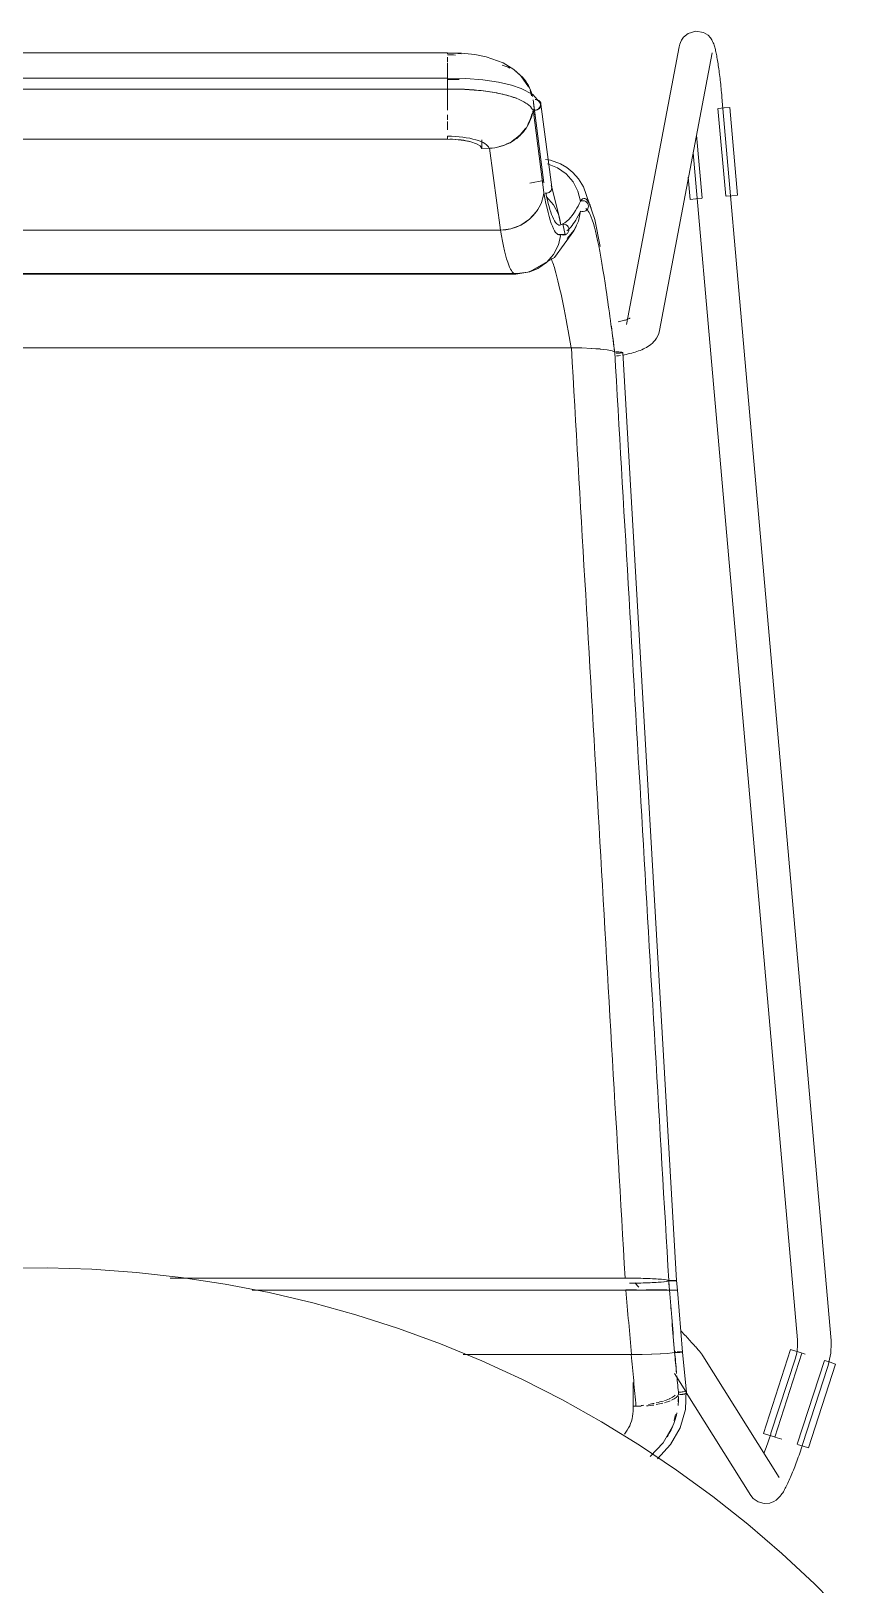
# Model space of a CAD drawing. Header units: millimetres. Extents: x 155927 to 326028, y -36033 to 97293.
# Drawn here: x 220574 to 220865, y 12592 to 13147 of the extents above; entities that cross this region are included whole.
import ezdxf

# ---------------------------------------------------------------- set-up
doc = ezdxf.new("R2010")
doc.units = ezdxf.units.MM
doc.header["$MEASUREMENT"] = 0
doc.layers.add('I-FURN', color=8, linetype='CONTINUOUS', lineweight=9)

msp = doc.modelspace()

# ---------------------------------------------------------------- linework, layer by layer
at = {"layer": 'I-FURN'}
for p, q in [((220808.75, 13146.61), (220811.5, 13147.44)), ((220811.5, 13147.44), (220814.26, 13146.96)), ((220805.61, 13141.85), (220786.8, 13042.56)), ((220805.7, 13142.27), (220805.61, 13141.85)), ((220805.84, 13142.78), (220805.7, 13142.27)), ((220806.05, 13143.4), (220805.84, 13142.78)), ((220806.42, 13144.2), (220806.05, 13143.4)), ((220807.17, 13145.28), (220806.42, 13144.2)), ((220808.75, 13146.61), (220807.17, 13145.28)), ((220814.26, 13146.96), (220815.91, 13145.92)), ((220815.91, 13145.92), (220816.77, 13145.01)), ((220816.77, 13145.01), (220817.25, 13144.31)), ((220817.25, 13144.31), (220817.55, 13143.75)), ((220817.55, 13143.75), (220817.77, 13143.27)), ((220817.77, 13143.27), (220817.94, 13142.84)), ((220817.94, 13142.84), (220818.08, 13142.44)), ((220818.08, 13142.44), (220818.2, 13142.04)), ((220818.2, 13142.04), (220818.32, 13141.65)), ((220722.71, 13139.66), (220427.85, 13139.66)), ((220722.71, 13139.49), (220722.71, 13139.66)), ((220722.71, 13139.66), (220727.74, 13139.55)), ((220722.71, 13139.64), (220722.71, 13139.36)), ((220722.71, 13138.17), (220722.71, 13136.42)), ((220727.74, 13139.55), (220732.56, 13139.04)), ((220732.56, 13139.04), (220736.59, 13138.25)), ((220736.59, 13138.25), (220742.64, 13136.13)), ((220798.59, 13040.32), (220817.4, 13139.61)), ((220818.32, 13141.65), (220818.43, 13141.24)), ((220818.43, 13141.24), (220818.53, 13140.83)), ((220818.53, 13140.83), (220818.63, 13140.4)), ((220818.63, 13140.4), (220818.73, 13139.96)), ((220818.73, 13139.96), (220818.83, 13139.5)), ((220818.83, 13139.5), (220818.92, 13139.02)), ((220818.92, 13139.02), (220819.02, 13138.53)), ((220819.02, 13138.53), (220819.11, 13138.01)), ((220819.11, 13138.01), (220819.2, 13137.48)), ((220819.2, 13137.48), (220819.3, 13136.93)), ((220819.3, 13136.93), (220819.39, 13136.36)), ((220819.39, 13136.36), (220819.48, 13135.77)), ((220722.71, 13136.14), (220722.71, 13133.56)), ((220722.71, 13130.38), (220722.71, 13133.41)), ((220722.71, 13133.39), (220722.71, 13130.38)), ((220742.64, 13136.13), (220746.52, 13133.74)), ((220746.52, 13133.74), (220749, 13131.44)), ((220749, 13131.44), (220751.68, 13127.54)), ((220819.48, 13135.77), (220819.57, 13135.17)), ((220819.57, 13135.17), (220819.66, 13134.55)), ((220819.66, 13134.55), (220819.75, 13133.92)), ((220819.75, 13133.92), (220819.84, 13133.27)), ((220819.84, 13133.27), (220819.93, 13132.61)), ((220819.93, 13132.61), (220820.02, 13131.93)), ((220820.02, 13131.93), (220820.1, 13131.24)), ((220820.1, 13131.24), (220820.19, 13130.54)), ((220722.71, 13130.62), (220427.85, 13130.62)), ((220427.85, 13126.66), (220722.71, 13126.66)), ((220722.71, 13130.62), (220722.71, 13126.67)), ((220722.71, 13130.62), (220729.25, 13130.53)), ((220722.71, 13130.56), (220722.71, 13130.62)), ((220722.71, 13130.36), (220722.71, 13130.56)), ((220722.71, 13130.05), (220722.71, 13130.36)), ((220722.71, 13129.66), (220722.71, 13130.05)), ((220722.71, 13129.21), (220722.71, 13129.66)), ((220722.71, 13128.72), (220722.71, 13129.21)), ((220722.71, 13128.22), (220722.71, 13128.72)), ((220722.71, 13127.75), (220722.71, 13128.22)), ((220722.71, 13127.33), (220722.71, 13127.75)), ((220722.71, 13127), (220722.71, 13127.33)), ((220722.71, 13126.77), (220722.71, 13127)), ((220722.71, 13126.67), (220722.71, 13126.77)), ((220722.71, 13122.88), (220722.71, 13126.69)), ((220722.71, 13126.69), (220722.71, 13122.88)), ((220728.93, 13126.58), (220722.71, 13126.66)), ((220735.49, 13126.05), (220728.93, 13126.58)), ((220729.25, 13130.53), (220735.37, 13130.04)), ((220735.37, 13130.04), (220740.99, 13129.2)), ((220739.51, 13125.46), (220735.49, 13126.05)), ((220743.94, 13124.49), (220739.51, 13125.46)), ((220740.99, 13129.2), (220745.68, 13128.1)), ((220745.68, 13128.1), (220749.14, 13126.94)), ((220749.14, 13126.94), (220753.25, 13124.76)), ((220751.68, 13127.54), (220751.78, 13127.35)), ((220820.19, 13130.54), (220820.27, 13129.83)), ((220820.27, 13129.83), (220820.35, 13129.12)), ((220820.35, 13129.12), (220820.43, 13128.39)), ((220820.43, 13128.39), (220820.51, 13127.66)), ((220820.51, 13127.66), (220820.58, 13126.92)), ((220820.58, 13126.92), (220820.66, 13126.17)), ((220820.66, 13126.17), (220820.73, 13125.43)), ((220820.73, 13125.43), (220820.8, 13124.68)), ((220722.71, 13122.69), (220722.71, 13119.13)), ((220747.38, 13123.4), (220743.94, 13124.49)), ((220753.25, 13124.76), (220755.8, 13121.85)), ((220757.16, 13093.22), (220753.32, 13122.91)), ((220753.47, 13121.72), (220754.09, 13116.95)), ((220760.01, 13091.58), (220756.16, 13121.35)), ((220819.46, 13119.79), (220822.22, 13088.38)), ((220819.59, 13119.8), (220821.65, 13119.98)), ((220820.8, 13124.68), (220820.87, 13123.92)), ((220820.87, 13123.92), (220820.88, 13123.77)), ((220859.83, 12680.44), (220820.88, 13123.77)), ((220821.65, 13119.98), (220823.7, 13120.16)), ((220823.7, 13120.16), (220826.46, 13088.75)), ((220722.71, 13117.5), (220722.71, 13115.66)), ((220722.71, 13115.14), (220722.71, 13112.67)), ((220753.34, 13119.37), (220757.18, 13089.67)), ((220722.71, 13108.82), (220427.85, 13108.82)), ((220427.85, 13108.76), (220722.71, 13108.76)), ((220722.71, 13112.15), (220722.71, 13112.78)), ((220722.71, 13108.76), (220725.74, 13108.65)), ((220725.74, 13108.65), (220728.59, 13108.33)), ((220735.06, 13105.5), (220735.06, 13108.51)), ((220813.78, 13087.63), (220811.79, 13110.24)), ((220728.59, 13108.33), (220731.09, 13107.82)), ((220731.09, 13107.82), (220733.07, 13107.15)), ((220733.07, 13107.15), (220734.42, 13106.36)), ((220734.42, 13106.36), (220735.06, 13105.5)), ((220735.06, 13105.5), (220737.78, 13105.57)), ((220737.78, 13105.57), (220741.64, 13076.29)), ((220810.58, 13103.89), (220847.88, 12679.39)), ((220759.55, 13101.25), (220757.77, 13101.48)), ((220762.07, 13098.51), (220758.56, 13099.92)), ((220763.15, 13099.96), (220759.55, 13101.25)), ((220765.16, 13096.34), (220762.07, 13098.51)), ((220765.42, 13098.62), (220763.15, 13099.96)), ((220767.59, 13096.84), (220765.42, 13098.62)), ((220757.04, 13094), (220752.22, 13093.05)), ((220759.96, 13091.81), (220759.77, 13092.25)), ((220767.64, 13093.51), (220765.16, 13096.34)), ((220769.58, 13094.59), (220767.59, 13096.84)), ((220769.38, 13090.19), (220767.64, 13093.51)), ((220771.4, 13091.77), (220769.58, 13094.59)), ((220808.85, 13095.16), (220809.55, 13087.26)), ((220757.65, 13089.52), (220758.15, 13089.48)), ((220758.15, 13089.48), (220758.64, 13089.56)), ((220760.68, 13085.3), (220758.17, 13088.18)), ((220758.64, 13089.56), (220759.09, 13089.75)), ((220759.09, 13089.75), (220759.48, 13090.05)), ((220759.48, 13090.05), (220759.77, 13090.43)), ((220759.77, 13090.43), (220759.96, 13090.88)), ((220760.03, 13091.34), (220759.96, 13091.81)), ((220759.96, 13090.88), (220760.03, 13091.34)), ((220760, 13091.66), (220762.97, 13080.04)), ((220770.28, 13086.56), (220769.38, 13090.19)), ((220770.28, 13086.56), (220770.75, 13086.73)), ((220770.75, 13086.73), (220770.28, 13086.56)), ((220770.75, 13086.73), (220771.25, 13086.77)), ((220771.25, 13086.77), (220770.75, 13086.73)), ((220771.25, 13086.77), (220771.74, 13086.69)), ((220771.75, 13086.7), (220771.25, 13086.77)), ((220775.39, 13080.05), (220771.4, 13091.77)), ((220771.74, 13086.69), (220772.2, 13086.5)), ((220772.2, 13086.5), (220771.75, 13086.7)), ((220772.2, 13086.5), (220772.59, 13086.19)), ((220772.59, 13086.19), (220772.2, 13086.5)), ((220811.59, 13087.44), (220809.55, 13087.26)), ((220813.65, 13087.62), (220811.59, 13087.44)), ((220824.41, 13088.57), (220822.35, 13088.39)), ((220826.46, 13088.75), (220824.41, 13088.57)), ((220752.07, 13080.17), (220754.55, 13082.91)), ((220762.43, 13081.91), (220760.68, 13085.3)), ((220763.32, 13078.19), (220762.43, 13081.91)), ((220770.33, 13083.08), (220769.54, 13079.47)), ((220769.55, 13079.46), (220770.33, 13083.08)), ((220770.81, 13082.93), (220770.33, 13083.08)), ((220770.33, 13083.08), (220770.81, 13082.92)), ((220771.31, 13082.9), (220770.81, 13082.93)), ((220770.81, 13082.92), (220771.31, 13082.9)), ((220771.8, 13082.99), (220771.31, 13082.9)), ((220771.31, 13082.9), (220771.8, 13082.99)), ((220772.25, 13083.2), (220771.8, 13082.99)), ((220771.8, 13082.99), (220772.25, 13083.19)), ((220772.62, 13083.51), (220772.25, 13083.2)), ((220772.25, 13083.19), (220772.63, 13083.51)), ((220772.59, 13086.19), (220772.89, 13085.8)), ((220772.89, 13085.8), (220772.59, 13086.19)), ((220772.91, 13083.92), (220772.62, 13083.51)), ((220772.63, 13083.51), (220772.92, 13083.91)), ((220772.89, 13085.8), (220773.08, 13085.34)), ((220773.09, 13085.35), (220772.89, 13085.8)), ((220773.1, 13084.37), (220772.91, 13083.92)), ((220772.92, 13083.91), (220773.1, 13084.37)), ((220773.08, 13085.34), (220773.15, 13084.86)), ((220773.16, 13084.86), (220773.09, 13085.35)), ((220773.15, 13084.86), (220773.1, 13084.37)), ((220773.1, 13084.37), (220773.16, 13084.86)), ((220741.64, 13076.29), (220408.92, 13076.29)), ((220408.92, 13076.29), (220741.64, 13076.29)), ((220741.64, 13076.29), (220745.41, 13076.77)), ((220745.41, 13076.77), (220748.95, 13078.09)), ((220748.95, 13078.09), (220752.07, 13080.17)), ((220760.98, 13066.52), (220767.96, 13076.06)), ((220762.97, 13080.04), (220763.29, 13078.18)), ((220763.79, 13078.36), (220763.32, 13078.19)), ((220763.32, 13078.19), (220763.79, 13078.35)), ((220763.79, 13078.35), (220764.29, 13078.39)), ((220764.29, 13078.39), (220763.79, 13078.36)), ((220764.84, 13074.59), (220764, 13078.48)), ((220764.29, 13078.39), (220764.78, 13078.31)), ((220764.78, 13078.31), (220764.29, 13078.39)), ((220764.78, 13078.31), (220765.23, 13078.11)), ((220765.23, 13078.11), (220764.78, 13078.31)), ((220765.23, 13078.11), (220765.61, 13077.79)), ((220765.62, 13077.8), (220765.23, 13078.11)), ((220767.9, 13076.14), (220765.51, 13073.3)), ((220765.51, 13073.3), (220767.91, 13076.14)), ((220765.61, 13077.79), (220765.91, 13077.39)), ((220765.91, 13075.49), (220765.61, 13075.09)), ((220765.91, 13077.39), (220765.62, 13077.8)), ((220765.62, 13075.09), (220765.91, 13075.49)), ((220765.91, 13077.39), (220766.1, 13076.93)), ((220766.1, 13076.93), (220765.91, 13077.39)), ((220766.1, 13075.95), (220765.91, 13075.49)), ((220765.91, 13075.49), (220766.1, 13075.95)), ((220766.1, 13076.93), (220766.16, 13076.44)), ((220766.17, 13076.44), (220766.1, 13076.93)), ((220766.16, 13076.44), (220766.1, 13075.95)), ((220766.1, 13075.95), (220766.17, 13076.44)), ((220769.54, 13079.47), (220767.9, 13076.14)), ((220767.91, 13076.14), (220769.55, 13079.46)), ((220767.96, 13076.06), (220768.85, 13077.81)), ((220777.29, 13070.39), (220775.39, 13080.05)), ((220762.43, 13070.97), (220760.67, 13067.58)), ((220760.68, 13067.58), (220762.43, 13070.97)), ((220762.26, 13074.67), (220765.14, 13074.72)), ((220762.43, 13070.97), (220763.32, 13074.69)), ((220763.79, 13074.53), (220763.32, 13074.69)), ((220763.32, 13074.69), (220763.79, 13074.52)), ((220764.29, 13074.49), (220763.79, 13074.53)), ((220763.79, 13074.52), (220764.29, 13074.49)), ((220764.78, 13074.57), (220764.29, 13074.49)), ((220764.29, 13074.49), (220764.78, 13074.57)), ((220765.23, 13074.77), (220764.78, 13074.57)), ((220764.78, 13074.57), (220765.23, 13074.77)), ((220765.61, 13075.09), (220765.23, 13074.77)), ((220765.23, 13074.77), (220765.62, 13075.09)), ((220752.32, 13061.41), (220760.98, 13066.52)), ((220758.17, 13064.71), (220755.03, 13062.54)), ((220755.03, 13062.53), (220758.17, 13064.7)), ((220760.67, 13067.58), (220758.17, 13064.71)), ((220758.17, 13064.7), (220760.68, 13067.58)), ((220747.67, 13060.7), (220402.89, 13060.7)), ((220402.89, 13060.7), (220747.67, 13060.7)), ((220403.43, 13060.54), (220708.23, 13060.54)), ((220708.23, 13060.54), (220747.13, 13060.54)), ((220747.13, 13060.54), (220752.17, 13061.34)), ((220751.46, 13061.17), (220747.67, 13060.7)), ((220747.67, 13060.7), (220751.46, 13061.17)), ((220755.03, 13062.54), (220751.46, 13061.17)), ((220751.46, 13061.17), (220755.03, 13062.53)), ((220752.17, 13061.34), (220755.35, 13062.71)), ((220784.25, 13043.58), (220783.76, 13043.49)), ((220784.72, 13043.68), (220784.25, 13043.58)), ((220785.16, 13043.79), (220784.72, 13043.68)), ((220785.59, 13043.89), (220785.16, 13043.79)), ((220785.98, 13044), (220785.59, 13043.89)), ((220786.35, 13044.11), (220785.98, 13044)), ((220786.68, 13044.22), (220786.35, 13044.11)), ((220786.99, 13044.32), (220786.68, 13044.22)), ((220787.25, 13044.42), (220786.99, 13044.32)), ((220787.49, 13044.52), (220787.25, 13044.42)), ((220787.68, 13044.61), (220787.49, 13044.52)), ((220787.83, 13044.68), (220787.68, 13044.61)), ((220787.92, 13044.73), (220787.83, 13044.68)), ((220787.99, 13044.77), (220787.92, 13044.73)), ((220788.02, 13044.79), (220787.99, 13044.77)), ((220796.54, 13036.37), (220796.01, 13035.85)), ((220797.05, 13036.96), (220796.54, 13036.37)), ((220797.53, 13037.65), (220797.05, 13036.96)), ((220797.97, 13038.44), (220797.53, 13037.65)), ((220798.33, 13039.34), (220797.97, 13038.44)), ((220798.59, 13040.32), (220798.33, 13039.34)), ((220766.98, 13034.19), (220383.58, 13034.19)), ((220383.58, 13034.19), (220767.06, 13034.19)), ((220770.75, 13034.14), (220766.98, 13034.19)), ((220767.06, 13034.19), (220770.75, 13034.14)), ((220774.28, 13033.98), (220770.75, 13034.14)), ((220770.81, 13034.13), (220774.29, 13033.98)), ((220777.39, 13033.74), (220774.28, 13033.98)), ((220774.33, 13033.98), (220777.39, 13033.75)), ((220779.88, 13033.43), (220777.39, 13033.74)), ((220777.42, 13033.74), (220779.88, 13033.43)), ((220781.63, 13033.07), (220779.88, 13033.43)), ((220779.89, 13033.43), (220781.63, 13033.07)), ((220781.63, 13033.07), (220782.53, 13032.67)), ((220782.53, 13032.67), (220781.63, 13033.07)), ((220783, 13032.68), (220782.53, 13032.67)), ((220782.53, 13032.67), (220783, 13032.68)), ((220783.5, 13032.69), (220783, 13032.68)), ((220783, 13032.68), (220783.5, 13032.69)), ((220783.04, 13032.27), (220783.54, 13032.26)), ((220783.54, 13032.26), (220783.04, 13032.27)), ((220783.87, 13031.34), (220783.15, 13031.25)), ((220783.99, 13032.68), (220783.5, 13032.69)), ((220783.5, 13032.69), (220783.99, 13032.68)), ((220783.54, 13032.26), (220784.03, 13032.27)), ((220784.03, 13032.27), (220783.54, 13032.26)), ((220784.59, 13031.45), (220783.87, 13031.34)), ((220784.44, 13032.66), (220783.99, 13032.68)), ((220783.99, 13032.68), (220784.45, 13032.66)), ((220784.03, 13032.27), (220784.48, 13032.29)), ((220784.48, 13032.29), (220784.03, 13032.27)), ((220784.83, 13032.62), (220784.44, 13032.66)), ((220784.45, 13032.66), (220784.83, 13032.62)), ((220784.48, 13032.29), (220784.86, 13032.33)), ((220784.86, 13032.33), (220784.48, 13032.29)), ((220785.13, 13032.58), (220784.83, 13032.62)), ((220784.83, 13032.62), (220785.13, 13032.58)), ((220784.86, 13032.33), (220785.15, 13032.37)), ((220785.15, 13032.37), (220784.86, 13032.33)), ((220785.32, 13032.53), (220785.13, 13032.58)), ((220785.13, 13032.58), (220785.33, 13032.53)), ((220785.15, 13032.37), (220785.33, 13032.42)), ((220785.34, 13032.42), (220785.15, 13032.37)), ((220785.99, 13031.69), (220785.29, 13031.57)), ((220785.39, 13032.48), (220785.32, 13032.53)), ((220785.33, 13032.53), (220785.4, 13032.48)), ((220785.33, 13032.42), (220785.39, 13032.48)), ((220785.4, 13032.48), (220785.34, 13032.42)), ((220804.68, 12700.57), (220785.4, 13032.48)), ((220786.67, 13031.83), (220785.99, 13031.69)), ((220787.33, 13031.97), (220786.67, 13031.83)), ((220787.99, 13032.12), (220787.33, 13031.97)), ((220788.63, 13032.29), (220787.99, 13032.12)), ((220789.26, 13032.46), (220788.63, 13032.29)), ((220789.88, 13032.64), (220789.26, 13032.46)), ((220790.48, 13032.84), (220789.88, 13032.64)), ((220791.08, 13033.04), (220790.48, 13032.84)), ((220791.66, 13033.26), (220791.08, 13033.04)), ((220792.23, 13033.5), (220791.66, 13033.26)), ((220792.79, 13033.75), (220792.23, 13033.5)), ((220793.34, 13034.02), (220792.79, 13033.75)), ((220793.88, 13034.31), (220793.34, 13034.02)), ((220794.42, 13034.63), (220793.88, 13034.31)), ((220794.95, 13034.99), (220794.42, 13034.63)), ((220795.48, 13035.39), (220794.95, 13034.99)), ((220796.01, 13035.85), (220795.48, 13035.39)), ((220579.6, 12705.13), (220563.6, 12704.99)), ((220595.59, 12704.64), (220579.6, 12705.13)), ((220611.55, 12703.51), (220595.59, 12704.64)), ((220627.45, 12701.74), (220611.55, 12703.51)), ((220786.23, 12701.46), (220623.63, 12701.46)), ((220623.63, 12701.46), (220786.23, 12701.46)), ((220643.27, 12699.34), (220627.45, 12701.74)), ((220658.98, 12696.3), (220643.27, 12699.34)), ((220790.02, 12701.43), (220786.23, 12701.46)), ((220787.77, 12699.68), (220790.02, 12699.7)), ((220791.19, 12698.29), (220789.72, 12699.82)), ((220793.58, 12701.36), (220790.02, 12701.43)), ((220790.02, 12699.7), (220793.57, 12699.78)), ((220793.57, 12699.78), (220796.69, 12699.9)), ((220796.71, 12701.23), (220793.58, 12701.36)), ((220796.69, 12699.9), (220799.19, 12700.07)), ((220799.21, 12701.07), (220796.71, 12701.23)), ((220799.19, 12700.07), (220800.94, 12700.26)), ((220800.96, 12700.88), (220799.21, 12701.07)), ((220800.94, 12700.26), (220801.84, 12700.47)), ((220801.85, 12700.67), (220800.96, 12700.88)), ((220801.84, 12700.47), (220802.31, 12700.46)), ((220802.32, 12700.68), (220801.85, 12700.67)), ((220802.31, 12700.46), (220802.81, 12700.46)), ((220802.82, 12700.68), (220802.32, 12700.68)), ((220802.81, 12700.46), (220803.3, 12700.46)), ((220803.31, 12700.67), (220802.82, 12700.68)), ((220803.3, 12700.46), (220803.75, 12700.47)), ((220803.76, 12700.66), (220803.31, 12700.67)), ((220803.75, 12700.47), (220804.13, 12700.49)), ((220804.14, 12700.64), (220803.76, 12700.66)), ((220804.13, 12700.49), (220804.43, 12700.51)), ((220804.43, 12700.62), (220804.14, 12700.64)), ((220804.62, 12700.6), (220804.43, 12700.62)), ((220804.43, 12700.51), (220804.62, 12700.54)), ((220804.68, 12700.57), (220804.62, 12700.6)), ((220804.62, 12700.54), (220804.68, 12700.57)), ((220804.69, 12700.57), (220804.96, 12697.21)), ((220786.5, 12697.15), (220652.86, 12697.15)), ((220652.86, 12697.15), (220786.5, 12697.15)), ((220674.55, 12692.64), (220658.98, 12696.3)), ((220689.97, 12688.36), (220674.55, 12692.64)), ((220790.28, 12697.15), (220786.5, 12697.15)), ((220786.5, 12697.15), (220790.28, 12697.15)), ((220786.51, 12697.27), (220790.29, 12697.27)), ((220790.29, 12697.27), (220786.51, 12697.27)), ((220793.85, 12697.15), (220790.28, 12697.15)), ((220790.28, 12697.15), (220793.85, 12697.15)), ((220793.84, 12697.26), (220796.97, 12697.26)), ((220796.97, 12697.26), (220793.85, 12697.26)), ((220796.98, 12697.16), (220793.85, 12697.15)), ((220793.85, 12697.15), (220796.98, 12697.16)), ((220796.97, 12697.26), (220799.46, 12697.24)), ((220799.47, 12697.24), (220796.97, 12697.26)), ((220796.98, 12697.16), (220799.49, 12697.17)), ((220799.48, 12697.17), (220796.99, 12697.16)), ((220799.46, 12697.24), (220801.22, 12697.23)), ((220801.22, 12697.23), (220799.47, 12697.24)), ((220801.23, 12697.19), (220799.49, 12697.17)), ((220799.49, 12697.17), (220801.24, 12697.19)), ((220802.12, 12697.2), (220801.23, 12697.19)), ((220801.24, 12697.19), (220802.12, 12697.2)), ((220802.11, 12697.22), (220802.58, 12697.22)), ((220802.59, 12697.22), (220802.12, 12697.22)), ((220802.59, 12697.2), (220802.12, 12697.2)), ((220802.12, 12697.2), (220802.59, 12697.2)), ((220802.58, 12697.22), (220803.08, 12697.22)), ((220803.08, 12697.22), (220802.59, 12697.22)), ((220803.09, 12697.2), (220802.59, 12697.2)), ((220802.59, 12697.2), (220803.09, 12697.2)), ((220803.08, 12697.22), (220803.57, 12697.22)), ((220803.57, 12697.22), (220803.08, 12697.22)), ((220803.58, 12697.2), (220803.09, 12697.2)), ((220803.09, 12697.2), (220803.58, 12697.2)), ((220803.57, 12697.22), (220804.02, 12697.22)), ((220804.03, 12697.22), (220803.57, 12697.22)), ((220804.03, 12697.2), (220803.58, 12697.2)), ((220803.58, 12697.2), (220804.03, 12697.2)), ((220804.02, 12697.22), (220804.41, 12697.21)), ((220804.41, 12697.21), (220804.03, 12697.22)), ((220804.41, 12697.2), (220804.03, 12697.2)), ((220804.03, 12697.2), (220804.41, 12697.2)), ((220804.7, 12697.2), (220804.41, 12697.2)), ((220804.41, 12697.2), (220804.71, 12697.2)), ((220804.89, 12697.21), (220804.96, 12697.21)), ((220804.96, 12697.21), (220804.89, 12697.21)), ((220804.89, 12697.21), (220804.96, 12697.21)), ((220804.96, 12697.21), (220804.89, 12697.21)), ((220806.78, 12675.01), (220804.96, 12697.21)), ((220705.2, 12683.47), (220689.97, 12688.36)), ((220720.22, 12677.97), (220705.2, 12683.47)), ((220806.76, 12682.05), (220806.32, 12682.52)), ((220807.19, 12681.59), (220806.76, 12682.05)), ((220807.61, 12681.13), (220807.19, 12681.59)), ((220808.03, 12680.69), (220807.61, 12681.13)), ((220808.43, 12680.25), (220808.03, 12680.69)), ((220735.02, 12671.88), (220720.22, 12677.97)), ((220804.42, 12675.11), (220803.95, 12675.1)), ((220803.95, 12675.1), (220804.42, 12675.11)), ((220805.41, 12675.11), (220804.92, 12675.11)), ((220804.92, 12675.11), (220805.41, 12675.11)), ((220805.86, 12675.1), (220805.41, 12675.11)), ((220805.41, 12675.11), (220805.86, 12675.1)), ((220806.24, 12675.08), (220805.86, 12675.1)), ((220805.86, 12675.1), (220806.24, 12675.08)), ((220806.54, 12675.06), (220806.24, 12675.08)), ((220806.24, 12675.08), (220806.53, 12675.06)), ((220808.82, 12679.83), (220808.43, 12680.25)), ((220809.2, 12679.41), (220808.82, 12679.83)), ((220809.57, 12679.01), (220809.2, 12679.41)), ((220809.93, 12678.62), (220809.57, 12679.01)), ((220810.27, 12678.24), (220809.93, 12678.62)), ((220810.6, 12677.88), (220810.27, 12678.24)), ((220810.91, 12677.53), (220810.6, 12677.88)), ((220811.22, 12677.19), (220810.91, 12677.53)), ((220811.5, 12676.87), (220811.22, 12677.19)), ((220811.78, 12676.56), (220811.5, 12676.87)), ((220812.03, 12676.27), (220811.78, 12676.56)), ((220812.28, 12675.99), (220812.03, 12676.27)), ((220812.51, 12675.72), (220812.28, 12675.99)), ((220812.72, 12675.47), (220812.51, 12675.72)), ((220812.92, 12675.23), (220812.72, 12675.47)), ((220813.11, 12675), (220812.92, 12675.23)), ((220845.39, 12675.98), (220835.7, 12645.97)), ((220845.39, 12675.98), (220847.34, 12675.35)), ((220847.34, 12675.35), (220849.31, 12674.71)), ((220847.75, 12675.43), (220847.64, 12674.78)), ((220847.84, 12676.09), (220847.75, 12675.43)), ((220847.9, 12676.75), (220847.84, 12676.09)), ((220847.88, 12679.39), (220847.92, 12678.73)), ((220847.93, 12677.41), (220847.9, 12676.75)), ((220847.92, 12678.73), (220847.94, 12678.07)), ((220847.94, 12678.07), (220847.93, 12677.41)), ((220859.76, 12674.69), (220859.86, 12675.83)), ((220859.84, 12680.39), (220859.83, 12680.44)), ((220859.91, 12679.25), (220859.84, 12680.39)), ((220859.86, 12675.83), (220859.92, 12676.97)), ((220859.94, 12678.11), (220859.91, 12679.25)), ((220859.92, 12676.97), (220859.94, 12678.11)), ((220728.32, 12674.18), (220788.44, 12674.18)), ((220788.44, 12674.18), (220728.32, 12674.18)), ((220749.55, 12665.2), (220735.02, 12671.88)), ((220788.44, 12674.18), (220792.2, 12674.2)), ((220792.29, 12674.21), (220788.56, 12674.18)), ((220795.74, 12674.28), (220792.29, 12674.21)), ((220792.3, 12674.21), (220795.73, 12674.28)), ((220795.73, 12674.28), (220798.83, 12674.39)), ((220798.84, 12674.39), (220795.8, 12674.28)), ((220798.83, 12674.39), (220801.31, 12674.54)), ((220801.31, 12674.54), (220798.87, 12674.39)), ((220801.31, 12674.54), (220803.05, 12674.72)), ((220803.05, 12674.72), (220801.33, 12674.55)), ((220803.93, 12674.92), (220803.05, 12674.72)), ((220803.05, 12674.72), (220803.94, 12674.92)), ((220804.4, 12674.91), (220803.93, 12674.92)), ((220803.94, 12674.92), (220804.41, 12674.91)), ((220804.9, 12674.9), (220804.4, 12674.91)), ((220804.41, 12674.91), (220804.91, 12674.9)), ((220805.39, 12674.91), (220804.9, 12674.9)), ((220804.91, 12674.9), (220805.4, 12674.91)), ((220805.85, 12674.92), (220805.39, 12674.91)), ((220805.4, 12674.91), (220805.85, 12674.92)), ((220805.85, 12674.92), (220806.23, 12674.94)), ((220806.23, 12674.94), (220805.85, 12674.92)), ((220806.23, 12674.94), (220806.53, 12674.96)), ((220806.53, 12674.96), (220806.23, 12674.94)), ((220806.53, 12675.06), (220806.72, 12675.03)), ((220806.53, 12674.96), (220806.72, 12674.98)), ((220806.72, 12675.03), (220806.54, 12675.06)), ((220806.79, 12675.01), (220806.72, 12675.03)), ((220806.72, 12675.03), (220806.78, 12675.01)), ((220806.78, 12675.01), (220806.72, 12674.98)), ((220806.72, 12674.98), (220806.79, 12675.01)), ((220808.21, 12660.52), (220806.79, 12675.01)), ((220813.29, 12674.77), (220813.11, 12675)), ((220813.47, 12674.55), (220813.29, 12674.77)), ((220813.64, 12674.32), (220813.47, 12674.55)), ((220813.82, 12674.07), (220813.64, 12674.32)), ((220814.04, 12673.74), (220813.82, 12674.07)), ((220841.34, 12630.16), (220814.04, 12673.74)), ((220847.13, 12672.83), (220838.42, 12646.02)), ((220839.74, 12644.66), (220849.43, 12674.67)), ((220847.14, 12672.86), (220847.13, 12672.83)), ((220847.33, 12673.49), (220847.14, 12672.86)), ((220847.5, 12674.13), (220847.33, 12673.49)), ((220847.64, 12674.78), (220847.5, 12674.13)), ((220857.5, 12672.07), (220847.81, 12642.06)), ((220849.53, 12674.64), (220850.69, 12674.26)), ((220861.54, 12670.76), (220851.86, 12640.75)), ((220857.62, 12672.03), (220859.59, 12671.39)), ((220858.54, 12669.12), (220858.87, 12670.21)), ((220858.87, 12670.21), (220859.16, 12671.32)), ((220859.16, 12671.32), (220859.4, 12672.44)), ((220859.4, 12672.44), (220859.6, 12673.56)), ((220859.59, 12671.39), (220861.54, 12670.76)), ((220859.6, 12673.56), (220859.76, 12674.69)), ((220763.81, 12657.94), (220749.55, 12665.2)), ((220789.15, 12654.38), (220789.15, 12664.14)), ((220803.87, 12667.37), (220807.91, 12660.92)), ((220849.83, 12642.31), (220858.54, 12669.12)), ((220808.09, 12661.41), (220807.8, 12654.5)), ((220808.14, 12660.55), (220831.17, 12623.79)), ((220777.77, 12650.12), (220763.81, 12657.94)), ((220790.14, 12655.63), (220789.09, 12655.63)), ((220807.8, 12654.5), (220805.93, 12647.98)), ((220791.4, 12641.75), (220777.77, 12650.12)), ((220803.22, 12648.38), (220799.85, 12642.55)), ((220805.93, 12647.98), (220802.54, 12641.97)), ((220804.69, 12632.83), (220791.4, 12641.75)), ((220799.85, 12642.55), (220795.17, 12637.64)), ((220802.54, 12641.97), (220797.79, 12636.82)), ((220837.65, 12645.34), (220835.7, 12645.97)), ((220836.92, 12641.6), (220837.15, 12642.27)), ((220837.15, 12642.27), (220837.39, 12642.94)), ((220837.39, 12642.94), (220837.62, 12643.62)), ((220837.62, 12643.62), (220837.85, 12644.31)), ((220839.62, 12644.7), (220837.65, 12645.34)), ((220837.85, 12644.31), (220838.08, 12645)), ((220838.08, 12645), (220838.31, 12645.69)), ((220838.31, 12645.69), (220838.42, 12646.02)), ((220839.84, 12644.63), (220842.32, 12643.83)), ((220849.9, 12641.38), (220847.93, 12642.02)), ((220849.44, 12641.11), (220849.68, 12641.85)), ((220849.68, 12641.85), (220849.83, 12642.31)), ((220835.98, 12639.04), (220836.21, 12639.66)), ((220836.21, 12639.66), (220836.45, 12640.3)), ((220836.45, 12640.3), (220836.68, 12640.95)), ((220836.68, 12640.95), (220836.92, 12641.6)), ((220847.68, 12636.07), (220847.93, 12636.77)), ((220847.93, 12636.77), (220848.19, 12637.48)), ((220848.19, 12637.48), (220848.44, 12638.19)), ((220848.44, 12638.19), (220848.69, 12638.92)), ((220848.69, 12638.92), (220848.94, 12639.64)), ((220848.94, 12639.64), (220849.19, 12640.38)), ((220849.19, 12640.38), (220849.44, 12641.11)), ((220851.86, 12640.75), (220849.9, 12641.38)), ((220817.61, 12623.4), (220804.69, 12632.83)), ((220845.42, 12630.34), (220845.66, 12630.92)), ((220845.66, 12630.92), (220845.91, 12631.51)), ((220845.91, 12631.51), (220846.16, 12632.12)), ((220846.16, 12632.12), (220846.41, 12632.75)), ((220846.41, 12632.75), (220846.66, 12633.39)), ((220846.66, 12633.39), (220846.91, 12634.04)), ((220846.91, 12634.04), (220847.17, 12634.71)), ((220847.17, 12634.71), (220847.42, 12635.38)), ((220847.42, 12635.38), (220847.68, 12636.07)), ((220842.6, 12624.7), (220842.84, 12625.1)), ((220842.84, 12625.1), (220843.08, 12625.5)), ((220843.08, 12625.5), (220843.31, 12625.91)), ((220843.31, 12625.91), (220843.54, 12626.33)), ((220843.54, 12626.33), (220843.77, 12626.77)), ((220843.77, 12626.77), (220844, 12627.23)), ((220844, 12627.23), (220844.23, 12627.7)), ((220844.23, 12627.7), (220844.46, 12628.19)), ((220844.46, 12628.19), (220844.7, 12628.7)), ((220844.7, 12628.7), (220844.93, 12629.23)), ((220844.93, 12629.23), (220845.17, 12629.77)), ((220845.17, 12629.77), (220845.42, 12630.34)), ((220830.14, 12613.45), (220817.61, 12623.4)), ((220832.07, 12622.66), (220831.17, 12623.79)), ((220832.07, 12622.66), (220833.8, 12621.44)), ((220833.8, 12621.44), (220836.03, 12620.85)), ((220836.03, 12620.85), (220838, 12621.03)), ((220838, 12621.03), (220839.38, 12621.55)), ((220839.38, 12621.55), (220840.29, 12622.11)), ((220840.29, 12622.11), (220840.92, 12622.63)), ((220840.92, 12622.63), (220841.39, 12623.1)), ((220841.39, 12623.1), (220841.76, 12623.52)), ((220841.76, 12623.52), (220842.07, 12623.93)), ((220842.07, 12623.93), (220842.35, 12624.32)), ((220842.35, 12624.32), (220842.6, 12624.7)), ((220842.27, 12603.01), (220830.14, 12613.45)), ((220853.96, 12592.1), (220842.27, 12603.01)), ((220865.21, 12580.73), (220853.96, 12592.1))]:
    msp.add_line(p, q, dxfattribs=at)
for centre, major_axis, ratio, start_param, end_param in [((220722.71, 13135.38), (12.4, 0), 0.287441, 1.332781, 1.570796), ((220722.71, 13123.91), (0, 15.75), 0.000004, 3.431839, 3.614078), ((220758.06, 13091.35), (1.96, 0), 0.955139, 4.501447, 6.790779), ((220741.51, 13091.36), (15.78, 0), 0.955139, 5.929149, 6.170649), ((220741.51, 13091.36), (15.78, 0), 0.955139, 4.720632, 5.68731), ((220741.51, 13091.36), (15.78, 0), 0.955139, 5.687432, 5.928979)]:
    msp.add_ellipse(centre, major_axis=major_axis, ratio=ratio, start_param=start_param, end_param=end_param, dxfattribs=at)
for points in [[(220722.71, 13139.57), (220724.42, 13139.58), (220726.09, 13139.5), (220727.68, 13139.35)], [(220745.09, 13134.18), (220744.2, 13134.61), (220743.28, 13135.01), (220742.32, 13135.25)], [(220722.71, 13130.09), (220724.14, 13130.12), (220725.56, 13130.11), (220726.97, 13130.08)], [(220722.71, 13126.69), (220725.05, 13126.74), (220729.7, 13126.66), (220736.56, 13126.03), (220742.7, 13124.92), (220747.77, 13123.39), (220751.47, 13121.5), (220752.78, 13120.09), (220753.14, 13119.36)], [(220752.25, 13126.25), (220752.5, 13125.62), (220752.66, 13124.97), (220752.8, 13124.32)], [(220737.78, 13105.57), (220739.07, 13105.61), (220741.57, 13105.97), (220745.17, 13107.39), (220748.32, 13109.58), (220750.85, 13112.41), (220752.61, 13115.75), (220753.19, 13118.13), (220753.34, 13119.37)], [(220752.88, 13117.85), (220752.57, 13116.47), (220752.06, 13115.1), (220751.37, 13113.85)], [(220754.1, 13119.19), (220753.93, 13119.18), (220753.76, 13119.18), (220753.6, 13119.22)], [(220722.71, 13109.89), (220726.49, 13109.83), (220733.89, 13108.86), (220737.27, 13106.7), (220737.53, 13105.58)], [(220731.08, 13107.87), (220729.04, 13108.42), (220726.32, 13108.7), (220723.54, 13108.8)], [(220763.32, 13074.69), (220762.3, 13074.14), (220760.25, 13076.11), (220758.21, 13084.17), (220757.18, 13089.67)], [(220747.13, 13060.54), (220747.31, 13060.55), (220747.49, 13060.6), (220747.67, 13060.7)], [(220782.51, 13032.68), (220782.13, 13035.74), (220781.74, 13038.83), (220781.35, 13041.88)], [(220767.06, 13034.19), (220770.25, 12978.83), (220773.45, 12923.41), (220776.65, 12867.95)], [(220782.53, 13032.67), (220785.75, 12977.43), (220792.19, 12866.83), (220798.63, 12756.07), (220801.85, 12700.67)], [(220776.65, 12867.95), (220779.84, 12812.49), (220783.04, 12756.99), (220786.23, 12701.46)], [(220802.11, 12697.22), (220802.07, 12697.76), (220801.98, 12698.84), (220801.89, 12699.93), (220801.84, 12700.47)], [(220802.12, 12697.2), (220802.08, 12697.78), (220801.99, 12698.93), (220801.9, 12700.09), (220801.85, 12700.67)], [(220786.5, 12697.15), (220786.84, 12693.31), (220787.18, 12689.48), (220787.53, 12685.65)], [(220802.12, 12697.2), (220802.42, 12693.48), (220803.03, 12686.05), (220803.63, 12678.62), (220803.93, 12674.92)], [(220802.64, 12690.89), (220802.67, 12690.48), (220802.71, 12690.07), (220802.74, 12689.66)], [(220787.53, 12685.65), (220787.87, 12681.82), (220788.21, 12678), (220788.56, 12674.18)], [(220803.04, 12686.05), (220803.34, 12682.4), (220803.65, 12678.75), (220803.95, 12675.1)], [(220804.66, 12668.02), (220804.42, 12670.36), (220804.19, 12672.73), (220803.95, 12675.1)], [(220790.14, 12655.63), (220789.88, 12658.65), (220789.34, 12664.79), (220788.75, 12671.04), (220788.44, 12674.18)], [(220804.66, 12667.38), (220804.42, 12669.87), (220804.18, 12672.39), (220803.94, 12674.92)], [(220805.37, 12659.96), (220805.16, 12662.12), (220804.95, 12664.31), (220804.74, 12666.51)], [(220800.37, 12657.69), (220801.18, 12657.95), (220801.99, 12658.24), (220802.54, 12658.53)], [(220802.79, 12658.65), (220803.43, 12658.96), (220803.82, 12659.28), (220804.15, 12659.6)], [(220805.37, 12659.96), (220805.23, 12659.57), (220804.66, 12658.82), (220803.52, 12658.12), (220802.83, 12657.79)], [(220805.34, 12658.43), (220805.33, 12657.6), (220805.29, 12656.78), (220805.21, 12655.96)], [(220805.23, 12657.18), (220805.29, 12657.83), (220805.3, 12658.48), (220805.29, 12659.13)], [(220789.09, 12655.63), (220789.14, 12655.12), (220789.16, 12654.61), (220789.15, 12654.1)], [(220792.04, 12655.68), (220791.41, 12655.65), (220790.78, 12655.63), (220790.14, 12655.63)], [(220792.02, 12655.92), (220792.34, 12655.96), (220792.66, 12656), (220792.97, 12656.04)], [(220796.49, 12656.09), (220795.64, 12655.97), (220794.77, 12655.85), (220793.86, 12655.79)], [(220794.67, 12656.31), (220795.35, 12656.42), (220796, 12656.55), (220796.66, 12656.69)], [(220797.33, 12656.84), (220798.25, 12657.06), (220799.19, 12657.29), (220800.04, 12657.53)], [(220799.72, 12656.73), (220798.98, 12656.54), (220798.18, 12656.38), (220797.34, 12656.23)], [(220802.37, 12657.59), (220801.79, 12657.35), (220801.13, 12657.11), (220800.39, 12656.91)], [(220803.71, 12650.56), (220803.97, 12651.27), (220804.15, 12652), (220804.28, 12652.73)]]:
    msp.add_open_spline(points, degree=3, dxfattribs=at)
for points, knots in [([(220753.13, 13124.03), (220752.97, 13124.8), (220752.4, 13126.7), (220750.84, 13129.56), (220748.84, 13131.75), (220747.45, 13132.75), (220747.05, 13133.02)], [0.0592823, 0.0592823, 0.0592823, 0.0592823, 0.1666667, 0.3333333, 0.5, 0.565028, 0.565028, 0.565028, 0.565028]), ([(220754.19, 13119.19), (220754.34, 13119.2), (220754.56, 13119.22), (220754.85, 13119.31), (220755.12, 13119.42), (220755.43, 13119.62), (220755.75, 13119.92), (220755.99, 13120.29), (220756.12, 13120.65), (220756.17, 13120.96), (220756.17, 13121.23), (220756.14, 13121.5), (220756.07, 13121.74), (220755.95, 13121.99), (220755.76, 13122.29), (220755.44, 13122.6), (220755.04, 13122.82), (220754.69, 13122.92), (220754.39, 13122.96), (220754.2, 13122.97), (220754.1, 13122.96)], [0.1111111, 0.1111111, 0.1111111, 0.1111111, 0.1666667, 0.1944444, 0.2222222, 0.2777778, 0.3333333, 0.3888889, 0.4444444, 0.4791667, 0.5138889, 0.5486111, 0.5833333, 0.6180556, 0.6527778, 0.7222222, 0.7916667, 0.8263889, 0.8611111, 0.9013853, 0.9013853, 0.9013853, 0.9013853]), ([(220754.1, 13122.94), (220754.26, 13122.94), (220754.55, 13122.9), (220754.94, 13122.75), (220755.35, 13122.5), (220755.81, 13121.97), (220756.06, 13121.11), (220755.83, 13120.32), (220755.44, 13119.79), (220755.05, 13119.47), (220754.75, 13119.33), (220754.59, 13119.28)], [-0.8753769, -0.8753769, -0.8753769, -0.8753769, -0.8125, -0.765625, -0.71875, -0.625, -0.5, -0.375, -0.3125, -0.25, -0.1875, -0.1875, -0.1875, -0.1875]), ([(220753.34, 13119.37), (220753.48, 13119.31), (220753.69, 13119.24), (220753.95, 13119.2), (220754.06, 13119.2), (220754.1, 13119.2)], [0, 0, 0, 0, 0.05555556, 0.08333333, 0.09869569, 0.09869569, 0.09869569, 0.09869569]), ([(220750.73, 13112.82), (220750.66, 13112.71), (220749.17, 13110.53), (220746.13, 13107.93), (220742.55, 13106.37), (220741.31, 13106.12)], [-0.6843196, -0.6843196, -0.6843196, -0.6843196, -0.6666667, -0.3333333, -0.1666667, -0.1666667, -0.1666667, -0.1666667]), ([(220763.32, 13078.19), (220762.3, 13077.65), (220760.48, 13079.38), (220758.67, 13085.86), (220757.88, 13089.58)], [0, 0, 0, 0, 0.5, 0.8877852, 0.8877852, 0.8877852, 0.8877852]), ([(220770.28, 13086.56), (220769.12, 13084.16), (220767.03, 13080.73), (220764.94, 13078.95), (220764, 13078.48)], [0, 0, 0, 0, 0.5, 0.9025379, 0.9025379, 0.9025379, 0.9025379]), ([(220774.13, 13084.14), (220773.87, 13084.86), (220772.59, 13087.89), (220771.31, 13088.12), (220770.28, 13086.56)], [0.6866019, 0.6866019, 0.6866019, 0.6866019, 0.75, 1, 1, 1, 1]), ([(220770.33, 13083.08), (220769.16, 13080.67), (220767.54, 13078.01), (220765.91, 13076.34), (220765.45, 13075.95)], [0, 0, 0, 0, 0.5, 0.696307, 0.696307, 0.696307, 0.696307]), ([(220782.53, 13032.67), (220781.51, 13040.22), (220779.48, 13055.43), (220776.43, 13073.87), (220773.99, 13082.17), (220772.57, 13083.76), (220772.16, 13083.96)], [0, 0, 0, 0, 0.25, 0.5, 0.75, 0.8499412, 0.8499412, 0.8499412, 0.8499412]), ([(220741.64, 13076.29), (220742.64, 13070.57), (220744.47, 13062.93), (220746.31, 13060.54), (220747.13, 13060.54)], [0, 0, 0, 0, 0.5, 0.9107154, 0.9107154, 0.9107154, 0.9107154]), ([(220759.68, 13066.47), (220760.17, 13065.32), (220761.63, 13061.08), (220764.06, 13050.36), (220766.01, 13039.58), (220766.98, 13034.19)], [0.375, 0.375, 0.375, 0.375, 0.5, 0.75, 1, 1, 1, 1]), ([(220786.23, 12701.46), (220787.51, 12701.46), (220790.06, 12701.44), (220793.66, 12701.37), (220796.83, 12701.24), (220800.19, 12701.02), (220801.57, 12700.81), (220801.85, 12700.67)], [-1, -1, -1, -1, -0.833333, -0.666667, -0.5, -0.333333, 0, 0, 0, 0]), ([(220801.84, 12700.47), (220801.55, 12700.32), (220800.16, 12700.12), (220796.81, 12699.9), (220793.65, 12699.77), (220790.54, 12699.7), (220788.53, 12699.68), (220787.77, 12699.68)], [-1, -1, -1, -1, -0.6666667, -0.5, -0.3333333, -0.1666667, -0.0664381, -0.0664381, -0.0664381, -0.0664381]), ([(220804.69, 12700.57), (220804.69, 12700.55), (220804.55, 12700.52), (220804.15, 12700.49), (220803.77, 12700.47), (220803.31, 12700.46), (220802.81, 12700.46), (220802.31, 12700.46), (220801.99, 12700.46), (220801.84, 12700.47)], [-0.5, -0.5, -0.5, -0.5, -0.375, -0.3125, -0.25, -0.1875, -0.125, -0.0625, 0, 0, 0, 0]), ([(220801.85, 12700.67), (220802.07, 12700.67), (220802.57, 12700.68), (220803.2, 12700.68), (220803.66, 12700.67), (220804.07, 12700.65), (220804.53, 12700.62), (220804.69, 12700.59), (220804.69, 12700.57)], [-1, -1, -1, -1, -0.90625, -0.8125, -0.765625, -0.71875, -0.625, -0.501507, -0.501507, -0.501507, -0.501507]), ([(220805.27, 12660.69), (220805.49, 12660.68), (220805.98, 12660.69), (220806.73, 12660.78), (220807.4, 12660.93), (220807.83, 12661.1), (220807.99, 12661.22), (220808.03, 12661.26)], [-1, -1, -1, -1, -0.90625, -0.8125, -0.71875, -0.625, -0.5625, -0.5625, -0.5625, -0.5625]), ([(220808.16, 12660.37), (220808.14, 12660.35), (220808.1, 12660.3), (220807.99, 12660.22), (220807.8, 12660.12), (220807.48, 12660.02), (220807.08, 12659.95), (220806.73, 12659.91), (220806.35, 12659.89), (220805.91, 12659.9), (220805.55, 12659.93), (220805.37, 12659.96)], [0.5555556, 0.5555556, 0.5555556, 0.5555556, 0.5833333, 0.6180556, 0.6527778, 0.7222222, 0.7916667, 0.8263889, 0.8611111, 0.9305556, 1, 1, 1, 1]), ([(220789.09, 12655.63), (220789.31, 12653.24), (220788.68, 12649.64), (220786.75, 12646.64), (220785.98, 12645.73)], [0, 0, 0, 0, 0.3333333, 0.5, 0.5, 0.5, 0.5]), ([(220804.77, 12653.28), (220804.33, 12651.2), (220803.35, 12648.24), (220801.79, 12645.57), (220801.26, 12644.77)], [-0.8210019, -0.8210019, -0.8210019, -0.8210019, -0.6666667, -0.5975811, -0.5975811, -0.5975811, -0.5975811])]:
    msp.add_open_spline(points, degree=3, knots=knots, dxfattribs=at)

doc.saveas('drawing.dxf')
